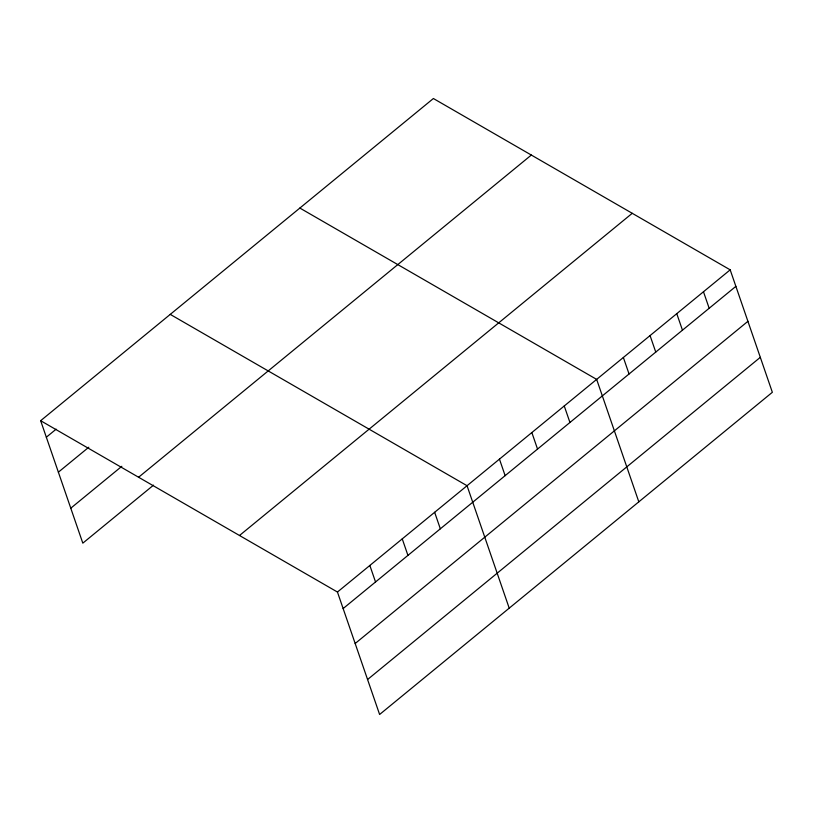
<?xml version="1.0" encoding="UTF-8"?>
<svg xmlns="http://www.w3.org/2000/svg" width="813" height="813" viewBox="0 0 813 813"><rect width="100%" height="100%" fill="white"/><g stroke="black" fill="none" stroke-linecap="round" stroke-linejoin="round"><path stroke-width="1.22" d="M40.65 420.707L433.39 98.515L730.186 269.845L772.35 392.293L379.61 714.485L337.446 592.037L40.65 420.707L82.814 543.155L153.505 485.158M46.331 437.221L56.158 429.162M58.373 472.18L88.81 447.211M70.772 508.196L121.828 466.306M138.596 477.251L531.336 155.049M239.5 535.503L632.25 213.301M337.446 592.037L730.186 269.845M343.137 608.551L735.877 286.359M355.169 643.51L747.909 321.318M367.567 679.526L760.318 357.334M299.855 208.057L596.661 379.397L638.815 501.834M170.252 314.387L467.048 485.717L509.212 608.165M703.479 291.755L709.17 308.269M676.772 313.666L682.463 330.18M650.065 335.576L655.756 352.09M623.368 357.486L629.049 373.99M564.252 405.972L569.943 422.486M531.854 432.557L537.535 449.071M499.456 459.132L505.137 475.646M434.65 512.302L440.331 528.806M402.252 538.877L407.933 555.391M369.844 565.462L375.535 581.976"/></g></svg>
